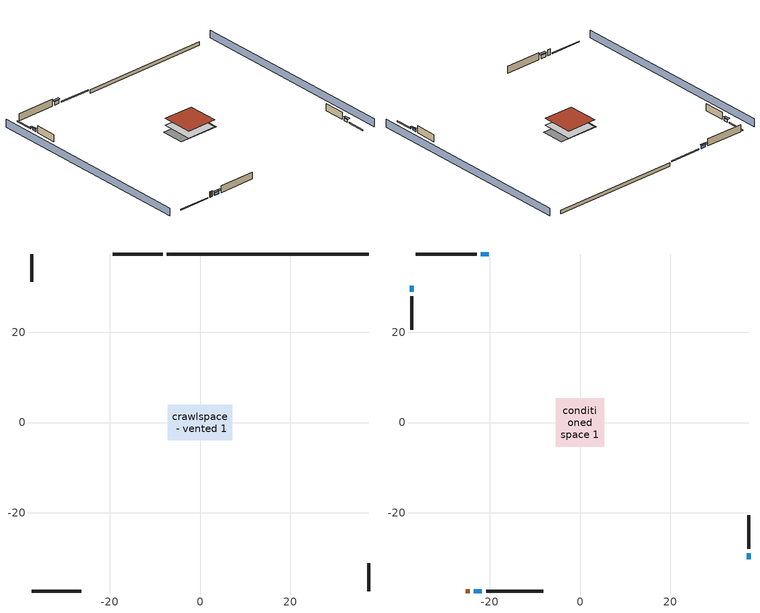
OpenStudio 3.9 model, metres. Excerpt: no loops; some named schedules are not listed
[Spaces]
crawlspace - vented 1
 floor foundation (Slab1 construction): -7.17,-3.98 -7.17,3.98 7.17,3.98 7.17,-3.98 z-0.91
 wall outside (RimJoist1 construction): -8.23,37.29 -19.27,37.29 z0.3:0.61
 wall outside (RimJoist2 construction): 37.29,-37.29 37.29,-31.16 z0.3:0.61
 wall outside (RimJoist3 construction): -37.29,-37.29 -26.25,-37.29 z0.3:0.61
 wall outside (RimJoist4 construction): -37.29,37.29 -37.29,31.16 z0.3:0.61
 wall foundation (FoundationWall1 construction): 37.29,37.29 -7.3,37.29 z-0.91:0.3
conditioned space 1
 floor to crawlspace - vented 1 (Floor1 construction): -5.34,-5.34 -5.34,5.34 5.34,5.34 5.34,-5.34 z0.3
 wall outside (Wall1 construction): -22.89,37.29 -36.36,37.29 z0.3:2.74
 wall outside (Wall2 construction): 37.29,-27.99 37.29,-20.5 z0.3:2.74
 wall outside (Wall3 construction): -20.79,-37.29 -8.08,-37.29 z0.3:2.74
 wall outside (Wall4 construction): -37.29,27.99 -37.29,20.5 z0.3:2.74
 wall outside (AdiabaticWallConstruction): -20.19,37.29 -21.96,37.29 / -23.48,-37.29 -21.72,-37.29 z0.3:1.49; 37.29,-30.23 37.29,-28.92 / -37.29,30.23 -37.29,28.92 z0.3:1.19
 wall outside (AdiabaticWallConstruction 1): -25.33,-37.29 -24.41,-37.29 z0.3:2.34
 window (WindowConstruction): -20.2,37.29 -21.96,37.29 z0.3:1.49
 window (WindowConstruction 1): 37.29,-30.23 37.29,-28.92 z0.3:1.19
 window (WindowConstruction 2): -23.48,-37.29 -21.72,-37.29 z0.3:1.49
 window (WindowConstruction 3): -37.29,30.23 -37.29,28.92 z0.3:1.19
 door (Door): -25.33,-37.29 -24.41,-37.29 z0.3:2.34
 roof outside (Roof1 construction): -5.34,5.34 -5.34,-5.34 5.34,-5.34 5.34,5.34 z2.74
shading: -41.86,37.29 -41.86,-37.29 / 41.86,-37.29 41.86,37.29 z0:2.74; -22.27,37.29 -19.89,37.29 -19.89,37.9 -22.27,37.9 z1.8; 37.29,-28.61 37.29,-30.54 37.9,-30.54 37.9,-28.61 z1.49; -21.41,-37.29 -23.79,-37.29 -23.79,-37.9 -21.41,-37.9 z1.8; -37.29,28.61 -37.29,30.54 -37.9,30.54 -37.9,28.61 z1.49
[Site]
Portland Intl Arpt_OR: Latitude {deg}=45.59; Longitude {deg}=-122.6; Time Zone {hr}=-8; Elevation {m}=33; Terrain=Suburbs; Keep Site Location Information=Yes
[Site:GroundTemperature:Shallow]
10.2558, 8.96328, 8.85977, 9.47314, 11.9355, 14.3863, 16.5111, 17.8571, 17.9714, 16.8767, 14.8061, 12.4304
[Site:WaterMainsTemperature]
Calculation Method=Schedule; Temperature Schedule=mains temperature schedule
[Building]
Building 1
[Material] Roughness=Rough
Name | Thickness {m} | Conductivity {W/m-K} | Density {kg/m3} | Specific Heat {J/kg-K} | Thermal Absorptance | Solar Absorptance | Visible Absorptance
metal surfacing | 0.000508 | 50.0403 | 7801.74 | 460.57 | 0.9 | 0.9 | 0.9
roof rigid ins | 0.103632 | 0.029427 | 32.04 | 1214.23 | 0.9 | 0.7 | 0.7
osb sheathing 0.75 in. | 0.01905 | 0.115458 | 512.64 | 1214.23 | 0.9 | 0.7 | 0.7
roof stud and cavity | 0.2032 | 0.0815493 | 78.34581 | 1123.46 | 0.9 | 0.7 | 0.7
gypsum board | 0.0127 | 0.160291 | 801 | 837.4 | 0.9 | 0.6 | 0.6
wood siding | 0.0254 | 0.102417 | 544.68 | 1172.36 | 0.9 | 0.85 | 0.85
osb sheathing 0.5 in. | 0.0127 | 0.115458 | 512.64 | 1214.23 | 0.9 | 0.7 | 0.7
wall stud and cavity | 0.1397 | 0.550994 | 139.0536 | 1170.24 | 0.9 | 0.7 | 0.7
rim joist stud and cavity | 0.0508 | 0.178688 | 50.32683 | 1063.81 | 0.9 | 0.6 | 0.6
floor stud and cavity | 0.1397 | 0.923637 | 92.3553 | 1139.71 | 0.9 | 0.7 | 0.7
floor covering | 0.0127 | 0.0433444 | 54.468 | 1339.84 | 0.9 | 0.6 | 0.6
concrete 8.0 in. | 0.2032 | 1.803125 | 2242.8 | 837.4 | 0.9 | 0.7 | 0.7
soil 0.5 in. | 0.0127 | 1.3848 | 1842.3 | 418.7 | 0.9 | 0.7 | 0.7
wood siding 1; wood siding 2 | 0.0254 | 0.102417 | 544.68 | 1172.36
wall rigid ins | 0.512978 | 0.029427 | 32.04 | 1214.23 | 0.9 | 0.7 | 0.7
wall stud and cavity 1 | 0.0889 | 0.380278 | 52.3479 | 1209.89 | 0.9 | 0.7 | 0.7
door material | 0.04445 | 0.0612267 | 512.64 | 1214.23 | 0.9 | 0.7 | 0.7
wall stud and cavity 2 | 0.0889 | 0.391764 | 83.0341 | 1211.67 | 0.9 | 0.7 | 0.7
furniture material conditioned space 1 | 0.1524 | 0.115458 | 640.8 | 1214.23 | 0.9 | 0.6 | 0.6
[Construction]
Roof1 construction: metal surfacing, roof rigid ins, osb sheathing 0.75 in., roof stud and cavity, gypsum board
Wall1 construction; Wall2 construction; Wall3 construction; Wall4 construction: wood siding, osb sheathing 0.5 in., wall stud and cavity, gypsum board
RimJoist1 construction; RimJoist2 construction; RimJoist3 construction; RimJoist4 construction: wood siding, rim joist stud and cavity
Floor1 construction: floor stud and cavity, osb sheathing 0.75 in., floor covering
FoundationWall1 construction: concrete 8.0 in.
Slab1 construction: soil 0.5 in.
WindowConstruction; WindowConstruction 1; WindowConstruction 2; WindowConstruction 3: WindowMaterial
AdiabaticWallConstruction: wood siding 1, wall rigid ins, wall stud and cavity 1, gypsum board
Door: door material
AdiabaticWallConstruction 1: wood siding 2, wall rigid ins, wall stud and cavity 1, gypsum board
PartitionWallConstruction: gypsum board, wall stud and cavity 2, gypsum board
furniture construction conditioned space 1: furniture material conditioned space 1
[WindowMaterial:SimpleGlazingSystem]
WindowMaterial: U-Factor {W/m2-K}=4.76952; Solar Heat Gain Coefficient=0.63
[ThermalZone] Multiplier=1; Use Ideal Air Loads=No
Name | Volume {m3} | Thermostat
conditioned space | 278.185 | conditioned space temperature setpoint
crawlspace - vented | 139.092
[Sizing:Zone]
crawlspace - vented: Zone Cooling Design Supply Air Temperature Input Method=SupplyAirTemperature; Zone Cooling Design Supply Air Temperature {C}=14; Zone Cooling Design Supply Air Temperature Difference {deltaC}=11.11; Zone Heating Design Supply Air Temperature Input Method=SupplyAirTemperature; Zone Heating Design Supply Air Temperature {C}=40; Zone Heating Design Supply Air Temperature Difference {deltaC}=11.11; Zone Cooling Design Supply Air Humidity Ratio {kg-H2O/kg-air}=0.0085; Zone Heating Design Supply Air Humidity Ratio {kg-H2O/kg-air}=0.008; Cooling Design Air Flow Method=DesignDay; Heating Design Air Flow Method=DesignDay; Account for Dedicated Outdoor Air System=No; Dedicated Outdoor Air System Control Strategy=NeutralSupplyAir; Dedicated Outdoor Air Low Setpoint Temperature for Design {C}=autosize; Dedicated Outdoor Air High Setpoint Temperature for Design {C}=autosize; Zone Load Sizing Method=Sensible Load Only No Latent Load; Zone Latent Cooling Design Supply Air Humidity Ratio Input Method=HumidityRatioDifference; Zone Cooling Design Supply Air Humidity Ratio Difference {kgWater/kgDryAir}=0.005; Zone Latent Heating Design Supply Air Humidity Ratio Input Method=HumidityRatioDifference; Zone Humidification Design Supply Air Humidity Ratio Difference {kgWater/kgDryAir}=0.005; Sizing Option=Coincident
[Space]
Name | Thermal Zone | Volume {m3}
conditioned space 1 | conditioned space | 278.185
crawlspace - vented 1 | crawlspace - vented | 139.092
[ThermostatSetpoint:DualSetpoint]
conditioned space temperature setpoint: Heating Setpoint Temperature Schedule=heating setpoint; Cooling Setpoint Temperature Schedule=cooling setpoint; Temperature Difference Between Cutout And Setpoint {deltaC}=0
[Foundation:Kiva]
Foundation Kiva 1: Initial Indoor Air Temperature {C}=8.69436; Wall Height Above Grade {m}=0.3048; Wall Depth Below Slab {m}=0.2032
[Foundation:Kiva:Settings]
Soil Conductivity {W/m-K}=1.3848; Soil Density {kg/m3}=1842.3; Soil Specific Heat {J/kg-K}=418.7; Ground Solar Absorptivity=0.9; Ground Thermal Absorptivity=0.9; Ground Surface Roughness {m}=0.03; Far-Field Width {m}=40; Deep-Ground Boundary Condition=ZeroFlux; Deep-Ground Depth {m}=40; Minimum Cell Dimension {m}=0.2; Maximum Cell Growth Coefficient=3; Simulation Timestep=Timestep
[SurfaceProperty:ExposedFoundationPerimeter]
Slab1: Exposed Perimeter Calculation Method=TotalExposedPerimeter; Total Exposed Perimeter {m}=44.59224
[SurfaceProperty:IncidentSolarMultiplier] Incident Solar Multiplier=1; Incident Solar Multiplier Schedule=trans schedule winter=0.85 summer=0.7
Window1; Window2; Window3; Window4
[InternalMass:Definition] Design Level Calculation Method=SurfaceArea
Name | Construction | Surface Area {m2}
partition wall mass | PartitionWallConstruction | 114.085
furniture mass conditioned space 1 | furniture construction conditioned space 1 | 45.63397
[InternalMass] Space or SpaceType=conditioned space 1; Multiplier=1
Name | Internal Mass Definition
partition wall mass | partition wall mass
furniture mass conditioned space 1 | furniture mass conditioned space 1
[EnergyManagementSystem:Sensor]
Name | Output Variable or Output Meter Index Key | Output Variable or Output Meter
water_heater_T_set | water heater setpoint | Schedule Value
out_pb_s |  | Site Outdoor Air Barometric Pressure
out_wt_s |  | Site Outdoor Air Humidity Ratio
site_vw_s |  | Site Wind Speed
cool_season | cooling season schedule | Schedule Value
natural_vent_s | natural vent schedule | Schedule Value
htg_sp_s; htg_sp_s_1 | heating setpoint | Schedule Value
clg_sp_s; clg_sp_s_1 | cooling setpoint | Schedule Value
mech_vent_range_fan_0_sch_s | mech vent range fan 0 schedule | Schedule Value
mech_vent_bath_fan_0_sch_s | mech vent bath fan 0 schedule | Schedule Value
clothes_dryer_exhaust_0_sch_s | clothes_dryer | Schedule Value
htg_load_cond |  | Heating:EnergyTransfer:Zone:CONDITIONED SPACE
clg_load_cond |  | Cooling:EnergyTransfer:Zone:CONDITIONED SPACE
s_conv | Floor1 | Surface Inside Face Convection Heat Gain Energy
s_ig | Floor1 | Surface Inside Face Internal Gains Radiation Heat Gain Energy
s_sol | Floor1 | Surface Inside Face Solar Radiation Heat Gain Energy
s_lgt | Floor1 | Surface Inside Face Lights Radiation Heat Gain Energy
s_surf | Floor1 | Surface Inside Face Net Surface Thermal Radiation Heat Gain Energy
s_conv_1 | Roof1 | Surface Inside Face Convection Heat Gain Energy
s_ig_1 | Roof1 | Surface Inside Face Internal Gains Radiation Heat Gain Energy
s_sol_1 | Roof1 | Surface Inside Face Solar Radiation Heat Gain Energy
s_lgt_1 | Roof1 | Surface Inside Face Lights Radiation Heat Gain Energy
s_surf_1 | Roof1 | Surface Inside Face Net Surface Thermal Radiation Heat Gain Energy
ss_sol | Door1 | Surface Inside Face Solar Radiation Heat Gain Energy
ss_lgt | Door1 | Surface Inside Face Lights Radiation Heat Gain Energy
ss_conv | Door1 | Surface Inside Face Convection Heat Gain Energy
ss_ig | Door1 | Surface Inside Face Internal Gains Radiation Heat Gain Energy
ss_surf | Door1 | Surface Inside Face Net Surface Thermal Radiation Heat Gain Energy
ss_conv_1 | Window1 | Surface Inside Face Convection Heat Gain Energy
ss_ig_1 | Window1 | Surface Inside Face Internal Gains Radiation Heat Gain Energy
ss_surf_1 | Window1 | Surface Inside Face Net Surface Thermal Radiation Heat Gain Energy
ss_trans_in | Window1 | Surface Window Transmitted Solar Radiation Rate
ss_back_out | Window1 | Surface Window Shortwave from Zone Back Out Window Heat Transfer Rate
ss_trans_out | Window1 | Surface Inside Face Initial Transmitted Diffuse Transmitted Out Window Solar Radiation Rate
ss_conv_2 | Window2 | Surface Inside Face Convection Heat Gain Energy
ss_ig_2 | Window2 | Surface Inside Face Internal Gains Radiation Heat Gain Energy
ss_surf_2 | Window2 | Surface Inside Face Net Surface Thermal Radiation Heat Gain Energy
ss_trans_in_1 | Window2 | Surface Window Transmitted Solar Radiation Rate
ss_back_out_1 | Window2 | Surface Window Shortwave from Zone Back Out Window Heat Transfer Rate
ss_trans_out_1 | Window2 | Surface Inside Face Initial Transmitted Diffuse Transmitted Out Window Solar Radiation Rate
ss_conv_3 | Window3 | Surface Inside Face Convection Heat Gain Energy
ss_ig_3 | Window3 | Surface Inside Face Internal Gains Radiation Heat Gain Energy
ss_surf_3 | Window3 | Surface Inside Face Net Surface Thermal Radiation Heat Gain Energy
ss_trans_in_2 | Window3 | Surface Window Transmitted Solar Radiation Rate
ss_back_out_2 | Window3 | Surface Window Shortwave from Zone Back Out Window Heat Transfer Rate
ss_trans_out_2 | Window3 | Surface Inside Face Initial Transmitted Diffuse Transmitted Out Window Solar Radiation Rate
ss_conv_4 | Window4 | Surface Inside Face Convection Heat Gain Energy
ss_ig_4 | Window4 | Surface Inside Face Internal Gains Radiation Heat Gain Energy
ss_surf_4 | Window4 | Surface Inside Face Net Surface Thermal Radiation Heat Gain Energy
ss_trans_in_3 | Window4 | Surface Window Transmitted Solar Radiation Rate
ss_back_out_3 | Window4 | Surface Window Shortwave from Zone Back Out Window Heat Transfer Rate
ss_trans_out_3 | Window4 | Surface Inside Face Initial Transmitted Diffuse Transmitted Out Window Solar Radiation Rate
s_conv_2 | Wall1 | Surface Inside Face Convection Heat Gain Energy
s_ig_2 | Wall1 | Surface Inside Face Internal Gains Radiation Heat Gain Energy
s_sol_2 | Wall1 | Surface Inside Face Solar Radiation Heat Gain Energy
s_lgt_2 | Wall1 | Surface Inside Face Lights Radiation Heat Gain Energy
s_surf_2 | Wall1 | Surface Inside Face Net Surface Thermal Radiation Heat Gain Energy
s_conv_3 | Wall2 | Surface Inside Face Convection Heat Gain Energy
s_ig_3 | Wall2 | Surface Inside Face Internal Gains Radiation Heat Gain Energy
s_sol_3 | Wall2 | Surface Inside Face Solar Radiation Heat Gain Energy
s_lgt_3 | Wall2 | Surface Inside Face Lights Radiation Heat Gain Energy
s_surf_3 | Wall2 | Surface Inside Face Net Surface Thermal Radiation Heat Gain Energy
s_conv_4 | Wall3 | Surface Inside Face Convection Heat Gain Energy
s_ig_4 | Wall3 | Surface Inside Face Internal Gains Radiation Heat Gain Energy
s_sol_4 | Wall3 | Surface Inside Face Solar Radiation Heat Gain Energy
s_lgt_4 | Wall3 | Surface Inside Face Lights Radiation Heat Gain Energy
s_surf_4 | Wall3 | Surface Inside Face Net Surface Thermal Radiation Heat Gain Energy
s_conv_5 | Wall4 | Surface Inside Face Convection Heat Gain Energy
s_ig_5 | Wall4 | Surface Inside Face Internal Gains Radiation Heat Gain Energy
s_sol_5 | Wall4 | Surface Inside Face Solar Radiation Heat Gain Energy
s_lgt_5 | Wall4 | Surface Inside Face Lights Radiation Heat Gain Energy
s_surf_5 | Wall4 | Surface Inside Face Net Surface Thermal Radiation Heat Gain Energy
im_conv | furniture mass conditioned space 1 | Surface Inside Face Convection Heat Gain Energy
im_ig | furniture mass conditioned space 1 | Surface Inside Face Internal Gains Radiation Heat Gain Energy
im_sol | furniture mass conditioned space 1 | Surface Inside Face Solar Radiation Heat Gain Energy
im_lgt | furniture mass conditioned space 1 | Surface Inside Face Lights Radiation Heat Gain Energy
im_surf | furniture mass conditioned space 1 | Surface Inside Face Net Surface Thermal Radiation Heat Gain Energy
im_conv_1 | partition wall mass | Surface Inside Face Convection Heat Gain Energy
im_ig_1 | partition wall mass | Surface Inside Face Internal Gains Radiation Heat Gain Energy
im_sol_1 | partition wall mass | Surface Inside Face Solar Radiation Heat Gain Energy
im_lgt_1 | partition wall mass | Surface Inside Face Lights Radiation Heat Gain Energy
im_surf_1 | partition wall mass | Surface Inside Face Net Surface Thermal Radiation Heat Gain Energy
airflow_gain | infil flow | Infiltration Sensible Heat Gain Energy
airflow_loss | infil flow | Infiltration Sensible Heat Loss Energy
airflow_gain_1 | natural vent flow | Infiltration Sensible Heat Gain Energy
airflow_loss_1 | natural vent flow | Infiltration Sensible Heat Loss Energy
airflow_gain_2 | whole house fan flow | Infiltration Sensible Heat Gain Energy
airflow_loss_2 | whole house fan flow | Infiltration Sensible Heat Loss Energy
mv_conv | mech vent bath fan 0 | Electric Equipment Convective Heating Energy
mv_rad | mech vent bath fan 0 | Electric Equipment Radiant Heating Energy
mv_conv_1 | mech vent house fan | Electric Equipment Convective Heating Energy
mv_rad_1 | mech vent house fan | Electric Equipment Radiant Heating Energy
mv_conv_2 | mech vent house fan cfis | Electric Equipment Convective Heating Energy
mv_rad_2 | mech vent house fan cfis | Electric Equipment Radiant Heating Energy
mv_conv_3 | mech vent range fan 0 | Electric Equipment Convective Heating Energy
mv_rad_3 | mech vent range fan 0 | Electric Equipment Radiant Heating Energy
mv_conv_4 | mech vent house fan latent load | Other Equipment Convective Heating Energy
mv_rad_4 | mech vent house fan latent load | Other Equipment Radiant Heating Energy
mv_conv_5 | mech vent house fan sensible load | Other Equipment Convective Heating Energy
mv_rad_5 | mech vent house fan sensible load | Other Equipment Radiant Heating Energy
ig_lgt_conv | interior lighting | Lights Convective Heating Energy
ig_lgt_rad | interior lighting | Lights Radiant Heating Energy
ig_lgt_vis | interior lighting | Lights Visible Radiation Heating Energy
ig_ee_conv | ceiling fan | Electric Equipment Convective Heating Energy
ig_ee_rad | ceiling fan | Electric Equipment Radiant Heating Energy
ig_ee_conv_1 | clothes dryer | Electric Equipment Convective Heating Energy
ig_ee_rad_1 | clothes dryer | Electric Equipment Radiant Heating Energy
ig_ee_conv_2 | clothes washer | Electric Equipment Convective Heating Energy
ig_ee_rad_2 | clothes washer | Electric Equipment Radiant Heating Energy
ig_ee_conv_3 | cooking range | Electric Equipment Convective Heating Energy
ig_ee_rad_3 | cooking range | Electric Equipment Radiant Heating Energy
ig_ee_conv_4 | dishwasher | Electric Equipment Convective Heating Energy
ig_ee_rad_4 | dishwasher | Electric Equipment Radiant Heating Energy
ig_ee_conv_5 | fridge | Electric Equipment Convective Heating Energy
ig_ee_rad_5 | fridge | Electric Equipment Radiant Heating Energy
ig_ee_conv_6 | fridge 1 | Electric Equipment Convective Heating Energy
ig_ee_rad_6 | fridge 1 | Electric Equipment Radiant Heating Energy
ig_ee_conv_7 | misc plug loads | Electric Equipment Convective Heating Energy
ig_ee_rad_7 | misc plug loads | Electric Equipment Radiant Heating Energy
ig_ee_conv_8 | misc tv | Electric Equipment Convective Heating Energy
ig_ee_rad_8 | misc tv | Electric Equipment Radiant Heating Energy
ig_ee_conv_9 | whole house fan | Electric Equipment Convective Heating Energy
ig_ee_rad_9 | whole house fan | Electric Equipment Radiant Heating Energy
ig_oe_conv | clothes dryer 1 | Other Equipment Convective Heating Energy
ig_oe_rad | clothes dryer 1 | Other Equipment Radiant Heating Energy
ig_oe_conv_1 | cooking range 1 | Other Equipment Convective Heating Energy
ig_oe_rad_1 | cooking range 1 | Other Equipment Radiant Heating Energy
ig_oe_conv_2 | general water use latent | Other Equipment Convective Heating Energy
ig_oe_rad_2 | general water use latent | Other Equipment Radiant Heating Energy
ig_oe_conv_3 | general water use sensible | Other Equipment Convective Heating Energy
ig_oe_rad_3 | general water use sensible | Other Equipment Radiant Heating Energy
ig_oe_conv_4 | water heater energy adjustment1 | Other Equipment Convective Heating Energy
ig_oe_rad_4 | water heater energy adjustment1 | Other Equipment Radiant Heating Energy
ig_oe_conv_5 | water heater lat | Other Equipment Convective Heating Energy
ig_oe_rad_5 | water heater lat | Other Equipment Radiant Heating Energy
ig_oe_conv_6 | water heater sens | Other Equipment Convective Heating Energy
ig_oe_rad_6 | water heater sens | Other Equipment Radiant Heating Energy
ig_ppl_conv | occupants | People Convective Heating Energy
ig_ppl_rad | occupants | People Radiant Heating Energy
[EnergyManagementSystem:Program]
room_ac_supply_fan_disaggregate_program: Set room_ac_supply_fan_clg = 0; If room_ac_clg_coil_s > 0; Set room_ac_supply_fan_clg = room_ac_supply_fan_s; EndIf
boiler_hydronic_pump_power_program: Set hvac_plr = boiler_plr_s; Set pump_total_eff = boiler_hydronic_pump_rated_mfr / 1000 * 20000.0 / 158.653846153846; Set pump_vfr = boiler_hydronic_pump_mfr_s / 1000; If pump_vfr > 0; Set boiler_hydronic_pump_pressure_rise_act = 158.653846153846 * hvac_plr * pump_total_eff / pump_vfr; Else; Set boiler_hydronic_pump_pressure_rise_act = 0; EndIf
boiler_hydronic_pump_disaggregate_program: Set boiler_hydronic_pump_primary_htg = boiler_hydronic_pump_s
water_heater_InletAir: Set water_heater_Tamb_act = water_heater_amb_temp; Set water_heater_RHamb_act = 0; Set water_heater_RHamb_act = water_heater_RHamb_act + (water_heater_amb_rh / 100) / 1; Set water_heater_sens_act = (0 - water_heater_sens_cool - (water_heater_tl + water_heater_fan_pwr)) / 1; Set water_heater_lat_act = (0 - water_heater_lat_cool) / 1
water_heater_Control: Set water_heater_HPWHSchedOverride = water_heater_T_set; If (water_heater_amb_temp<5.56) || (water_heater_amb_temp>48.89); Set water_heater_UESchedOverride = water_heater_T_set; Set water_heater_LESchedOverride = water_heater_T_set; Else; Set water_heater_UESchedOverride = water_heater_T_set - 9.0; Set water_heater_LESchedOverride = 0; EndIf
water_heater_hpwh_EC_adj: If WarmupFlag == 0; Set dhw_e_cons = water_heater_tank_energy + water_heater_tank_on_cycle_parasitic + water_heater_tank_off_cycle_parasitic + water_heater_coil_energy + water_heater_fan_energy; Set water_heater_hpwh_ec_adj_act = 0.0 * dhw_e_cons / 1; EndIf
[ElectricEquipment:Definition] Design Level Calculation Method=EquipmentLevel
Name | Design Level {W} | Fraction Latent | Fraction Radiant | Fraction Lost
ceiling fan | 16.7203 | 0 | 0.558 | 0
clothes washer | 384.306 | 0.03 | 0.162 | 0.7
clothes dryer | 603.278 | 0.015 | 0.081 | 0.85
dishwasher | 1227.27 | 0.3 | 0.18 | 0.4
fridge | 46.9578 | 0 | 0.6 | 0
fridge 2 | 90.9498 | 0 | 0.6 | 0
cooking range | 98.3481 | 0.16 | 0.384 | 0.2
misc tv | 276.444 | 0 | 0.6 | 0
misc plug loads | 151.17 | 0.021 | 0.558 | 0.049
whole house fan; mech vent house fan | 0 | 0 | 0 | 1
mech vent house fan cfis | 0 | 0 | 0 | 0
mech vent range fan 0 | 30 | 0 | 0 | 1
mech vent bath fan 0 | 15 | 0 | 0 | 1
[ElectricEquipment] Space or SpaceType=conditioned space 1
Name | Electric Equipment Definition | Schedule
ceiling fan | ceiling fan | ceiling_fan
clothes washer | clothes washer | clothes_washer
clothes dryer | clothes dryer | clothes_dryer
dishwasher | dishwasher | dishwasher
fridge | fridge | fridge schedule
fridge 1 | fridge 2 | fridge schedule 1
cooking range | cooking range | cooking_range
misc tv | misc tv | plug_loads_tv
misc plug loads | misc plug loads | plug_loads_other
whole house fan | whole house fan | Always On Discrete
mech vent house fan | mech vent house fan | mech vent house fan schedule
mech vent house fan cfis | mech vent house fan cfis | mech vent house fan cfis schedule
mech vent range fan 0 | mech vent range fan 0 | mech vent range fan 0 schedule
mech vent bath fan 0 | mech vent bath fan 0 | mech vent bath fan 0 schedule
[OtherEquipment:Definition] Design Level Calculation Method=EquipmentLevel
Name | Design Level {W} | Fraction Latent | Fraction Radiant | Fraction Lost
water heater sens; mech vent house fan sensible load | 0 | 0 | 0 | 0
water heater lat; mech vent house fan latent load | 0 | 1 | 0 | 0
water heater energy adjustment1 | 0.01 | 0 | 0 | 1
clothes dryer 2 | 8014.64 | 0.015 | 0.081 | 0.85
cooking range 2 | 2882.3 | 0.16 | 0.384 | 0.2
general water use sensible | -43.4886 | 0 | 0.6 | 0
general water use latent | 44.1266 | 1 | 0 | 0
[OtherEquipment] Space or SpaceType=conditioned space 1
Name | Other Equipment Definition | Schedule | Fuel Type
water heater sens | water heater sens | Always On Discrete
water heater lat | water heater lat | Always On Discrete
water heater energy adjustment1 | water heater energy adjustment1 | Always On Discrete | Electricity
clothes dryer 1 | clothes dryer 2 | clothes_dryer | Propane
cooking range 1 | cooking range 2 | cooking_range | Propane
general water use sensible | general water use sensible | general water use schedule
general water use latent | general water use latent | general water use schedule
mech vent house fan sensible load | mech vent house fan sensible load | Always On Discrete
mech vent house fan latent load | mech vent house fan latent load | Always On Discrete
[WaterUse:Equipment:Definition]
Name | Peak Flow Rate {m3/s}
clothes washer | 1.53104e-05
dishwasher | 8.42841e-06
[Lights:Definition]
interior lighting: Design Level Calculation Method=LightingLevel; Lighting Level {W}=259.912; Fraction Radiant=0.6; Fraction Visible=0.2; Return Air Fraction=0
[Lights]
interior lighting: Lights Definition=interior lighting; Space or SpaceType=conditioned space 1; Schedule=lighting_interior; Fraction Replaceable=1
[Exterior:Lights:Definition]
exterior lighting: Design Level {W}=6.19068
[Exterior:Lights]
exterior lighting: Exterior Lights Definition=exterior lighting; Schedule=exterior lighting schedule
[People:Definition]
occupants: Number of People Calculation Method=People; Number of People {people}=2; Fraction Radiant=0.314171; Sensible Heat Fraction=0.56303; Carbon Dioxide Generation Rate {m3/s-W}=0; Enable ASHRAE 55 Comfort Warnings=No; Mean Radiant Temperature Calculation Type=EnclosureAveraged
[People]
occupants: People Definition=occupants; Space or SpaceType=conditioned space 1; Number of People Schedule=occupants; Activity Level Schedule=occupants activity schedule; Multiplier=1
[SpaceInfiltration:DesignFlowRate] Schedule=Always On Discrete
Name | Space or SpaceType | Design Flow Rate Calculation Method | Design Flow Rate {m3/s} | Air Changes per Hour {1/hr} | Constant Term Coefficient | Temperature Term Coefficient | Velocity Term Coefficient | Velocity Squared Term Coefficient
natural vent flow; whole house fan flow; infil flow | conditioned space 1 | Flow/Space | 0
infil crawlspace - vented 1 | crawlspace - vented 1 | AirChanges/Hour |  | 2.6013 | 1 | 0 | 0 | 0
